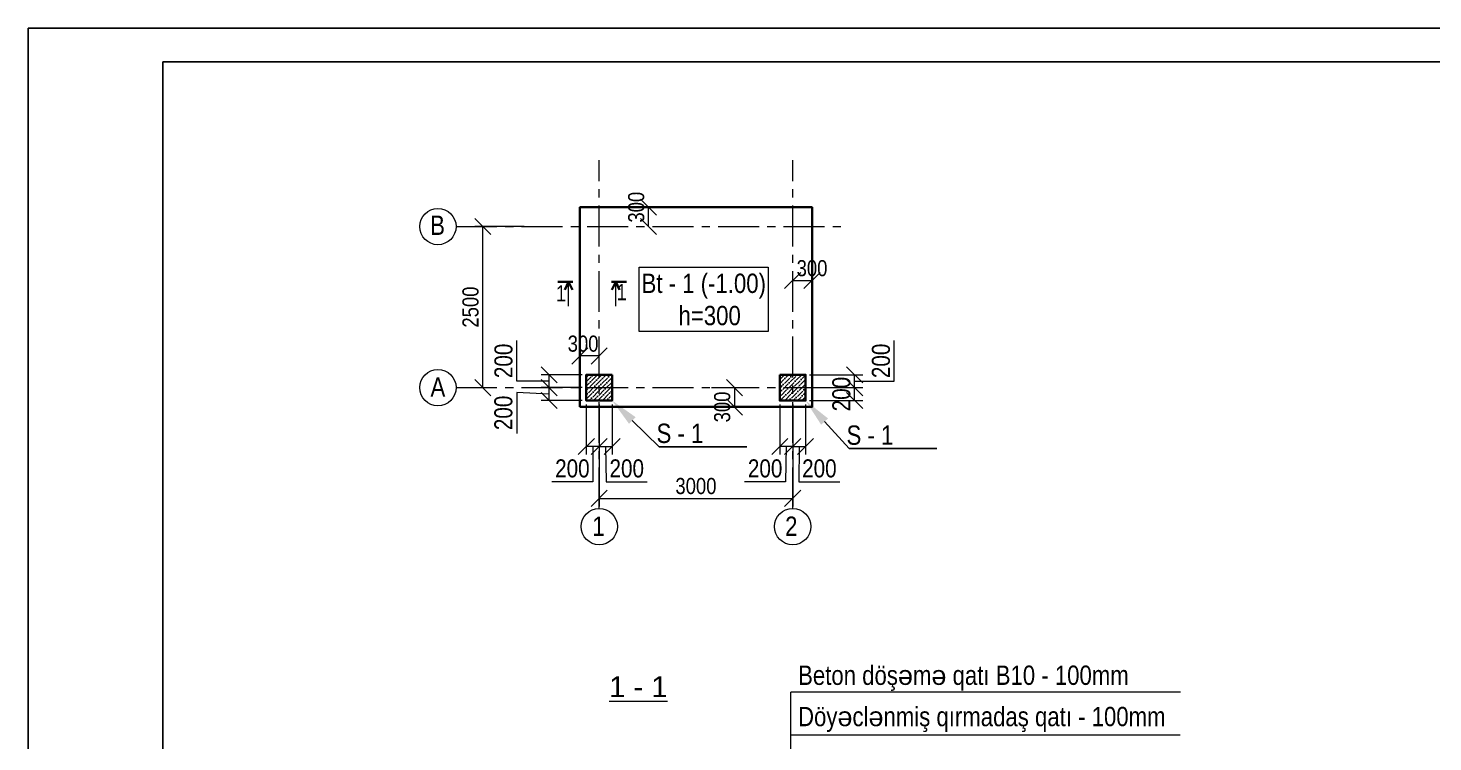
# Model space of a CAD drawing. Header units: millimetres. Extents: x 806395 to 2097197, y -233789 to 193681.
# Drawn here: x 2055194 to 2076978, y -32353 to -21277 of the extents above; entities that cross this region are included whole.
import ezdxf
from ezdxf import colors
from ezdxf.entities.mleader import LeaderData, LeaderLine
from ezdxf.math import Vec2, Vec3

# ---------------------------------------------------------------- set-up
doc = ezdxf.new("R2010")
doc.units = ezdxf.units.MM
doc.linetypes.add('осевая', pattern=[50.8, 31.75, -6.35, 6.35, -6.35])
for name, color, linetype in [('0_ANNOT_Dimensions', 7, 'Continuous'), ('Annotation - Text', 7, 'Continuous'), ('Lines', 7, 'Continuous'), ('olculer', 7, 'Continuous')]:
    doc.layers.add(name, color=color, linetype=linetype)
doc.styles.get("Standard").update_dxf_attribs({"font": 'times.ttf'})
doc.styles.add('style6', font='ARIALN.TTF', dxfattribs={"height": 300})
doc.styles.add('yazitipi', font='ARIALN.TTF')
doc.dimstyles.new('sevda', dxfattribs={"dimscale": 100, "dimtxt": 2.8, "dimasz": 2.5, "dimexe": 1.25, "dimexo": 0.625, "dimtad": 1, "dimtxsty": 'yazitipi', "dimblk": 'OBLIQUE', "dimcen": 2.5, "dimclrd": 253, "dimclre": 253, "dimclrt": 256, "dimaunit": 1, "dimadec": 3, "dimazin": 0, "dimtfac": 1, "dimtmove": 1, "dimatfit": 3, "dimfxl": 1, "dimlwd": 9, "dimlwe": 9, "dimarcsym": 0})
pattern_1 = [(45, (534858.29, -949520.804), (25.2569703, 92.6088912), [119.0625, -23.8125, 0, -23.8125])]

# ---------------------------------------------------------------- blocks, each defined once
blk = doc.blocks.new('ntnntyht')
at = {"lineweight": 25}
blk.add_line((1961564, -20955), (2003567, -20955), dxfattribs=at)
at = {"color": 1, "lineweight": 25}
blk.add_line((1961564, -50629), (1961564, -20955), dxfattribs=at)
at = {"lineweight": 25, "ltscale": 15}
blk.add_line((2003045, -21477), (1963653, -21477), dxfattribs=at)
at = {"color": 1, "lineweight": 25, "ltscale": 15}
blk.add_line((1963654, -50106), (1963654, -21476), dxfattribs=at)
blk = doc.blocks.new('_Oblique')
at = {"color": 0, "linetype": 'ByBlock', "lineweight": -2}
blk.add_line((-0.5, -0.5), (0.5, 0.5), dxfattribs=at)
blk = doc.blocks.new('*D11')
at = {"color": 253, "linetype": 'Continuous', "lineweight": 9, "transparency": 16777216}
for p, q in [((2062884, -24356), (2062120, -24356)), ((2062308, -26856), (2062370, -26856))]:
    blk.add_line(p, q, dxfattribs=at)
at = {"color": 253, "lineweight": 9, "transparency": 16777216}
blk.add_line((2062245, -26856), (2062245, -24356), dxfattribs=at)
at = {"layer": 'Defpoints', "color": 0, "transparency": 16777216}
for p in [(2062245, -24356), (2062947, -24356), (2062245, -26856)]:
    blk.add_point(p, dxfattribs=at)
at = {"color": 253, "lineweight": 9, "transparency": 16777216, "xscale": 250, "yscale": 250, "zscale": 250}
for p, rotation in [((2062245, -24356), 90), ((2062245, -26856), 270)]:
    blk.add_blockref('_Oblique', p, dxfattribs=dict(at, rotation=rotation))
at = {"transparency": 16777216, "insert": (2062055, -25606), "char_height": 280, "attachment_point": 5, "rotation": 90, "style": 'yazitipi'}
blk.add_mtext('{\\H0.89286x;2500}', dxfattribs=at)
blk = doc.blocks.new('*D12')
at = {"color": 253, "linetype": 'Continuous', "lineweight": 9, "transparency": 16777216}
for p, q in [((2064050, -27832), (2064050, -28699)), ((2067050, -27832), (2067050, -28699))]:
    blk.add_line(p, q, dxfattribs=at)
at = {"color": 253, "lineweight": 9, "transparency": 16777216}
blk.add_line((2064050, -28574), (2067050, -28574), dxfattribs=at)
at = {"layer": 'Defpoints', "color": 0, "transparency": 16777216}
for p in [(2064050, -27769), (2067050, -27769), (2067050, -28574)]:
    blk.add_point(p, dxfattribs=at)
at = {"color": 253, "lineweight": 9, "transparency": 16777216, "xscale": 250, "yscale": 250, "zscale": 250, "rotation": 180}
blk.add_blockref('_Oblique', (2064050, -28574), dxfattribs=at)
at = {"color": 253, "lineweight": 9, "transparency": 16777216, "xscale": 250, "yscale": 250, "zscale": 250}
blk.add_blockref('_Oblique', (2067050, -28574), dxfattribs=at)
at = {"transparency": 16777216, "insert": (2065550, -28384), "char_height": 280, "attachment_point": 5, "style": 'yazitipi'}
blk.add_mtext('{\\H0.89286x;3000}', dxfattribs=at)
blk = doc.blocks.new('*D13')
at = {"color": 253, "lineweight": 9, "transparency": 16777216}
blk.add_line((2064815, -24356), (2064815, -24056), dxfattribs=at)
at = {"color": 253, "linetype": 'Continuous', "lineweight": 9, "transparency": 16777216}
for p, q in [((2064878, -24056), (2064940, -24056)), ((2064878, -24356), (2064940, -24356))]:
    blk.add_line(p, q, dxfattribs=at)
at = {"layer": 'Defpoints', "color": 0, "transparency": 16777216}
for p in [(2064815, -24056), (2064815, -24056), (2064815, -24356)]:
    blk.add_point(p, dxfattribs=at)
at = {"color": 253, "lineweight": 9, "transparency": 16777216, "xscale": 250, "yscale": 250, "zscale": 250}
for p, rotation in [((2064815, -24056), 90), ((2064815, -24356), 270)]:
    blk.add_blockref('_Oblique', p, dxfattribs=dict(at, rotation=rotation))
at = {"transparency": 16777216, "insert": (2064625, -24056), "char_height": 280, "attachment_point": 5, "rotation": 90, "style": 'yazitipi'}
blk.add_mtext('{\\H0.89286x;300}', dxfattribs=at)
blk = doc.blocks.new('*D14')
at = {"color": 253, "linetype": 'Continuous', "lineweight": 9, "transparency": 16777216}
for p, q in [((2063750, -26305), (2063750, -26490)), ((2064050, -26303), (2064050, -26240))]:
    blk.add_line(p, q, dxfattribs=at)
at = {"color": 253, "lineweight": 9, "transparency": 16777216}
blk.add_line((2064050, -26365), (2063750, -26365), dxfattribs=at)
at = {"layer": 'Defpoints', "color": 0, "transparency": 16777216}
for p in [(2063750, -26242), (2063750, -26365), (2064050, -26365)]:
    blk.add_point(p, dxfattribs=at)
at = {"color": 253, "lineweight": 9, "transparency": 16777216, "xscale": 250, "yscale": 250, "zscale": 250, "rotation": 180}
blk.add_blockref('_Oblique', (2063750, -26365), dxfattribs=at)
at = {"color": 253, "lineweight": 9, "transparency": 16777216, "xscale": 250, "yscale": 250, "zscale": 250}
blk.add_blockref('_Oblique', (2064050, -26365), dxfattribs=at)
at = {"transparency": 16777216, "insert": (2063800, -26175), "char_height": 280, "attachment_point": 5, "style": 'yazitipi'}
blk.add_mtext('{\\H0.89286x;300}', dxfattribs=at)
blk = doc.blocks.new('*D15')
at = {"color": 253, "linetype": 'Continuous', "lineweight": 9, "transparency": 16777216}
for p, q in [((2065790, -26856), (2066273, -26856)), ((2066211, -27156), (2066273, -27156))]:
    blk.add_line(p, q, dxfattribs=at)
at = {"color": 253, "lineweight": 9, "transparency": 16777216}
blk.add_line((2066148, -26856), (2066148, -27156), dxfattribs=at)
at = {"layer": 'Defpoints', "color": 0, "transparency": 16777216}
for p in [(2065727, -26856), (2066148, -27156), (2066148, -27156)]:
    blk.add_point(p, dxfattribs=at)
at = {"color": 253, "lineweight": 9, "transparency": 16777216, "xscale": 250, "yscale": 250, "zscale": 250}
for p, rotation in [((2066148, -26856), 90), ((2066148, -27156), 270)]:
    blk.add_blockref('_Oblique', p, dxfattribs=dict(at, rotation=rotation))
at = {"transparency": 16777216, "insert": (2065958, -27156), "char_height": 280, "attachment_point": 5, "rotation": 90, "style": 'yazitipi'}
blk.add_mtext('{\\H0.89286x;300}', dxfattribs=at)
blk = doc.blocks.new('*D16')
at = {"color": 253, "linetype": 'Continuous', "lineweight": 9, "transparency": 16777216}
for p, q in [((2067050, -25132), (2067050, -25069)), ((2067350, -25132), (2067350, -25069))]:
    blk.add_line(p, q, dxfattribs=at)
at = {"color": 253, "lineweight": 9, "transparency": 16777216}
blk.add_line((2067050, -25194), (2067350, -25194), dxfattribs=at)
at = {"layer": 'Defpoints', "color": 0, "transparency": 16777216}
for p in [(2067050, -25194), (2067350, -25194), (2067350, -25194)]:
    blk.add_point(p, dxfattribs=at)
at = {"color": 253, "lineweight": 9, "transparency": 16777216, "xscale": 250, "yscale": 250, "zscale": 250, "rotation": 180}
blk.add_blockref('_Oblique', (2067050, -25194), dxfattribs=at)
at = {"color": 253, "lineweight": 9, "transparency": 16777216, "xscale": 250, "yscale": 250, "zscale": 250}
blk.add_blockref('_Oblique', (2067350, -25194), dxfattribs=at)
at = {"transparency": 16777216, "insert": (2067350, -25004), "char_height": 280, "attachment_point": 5, "style": 'yazitipi'}
blk.add_mtext('{\\H0.89286x;300}', dxfattribs=at)
blk = doc.blocks.new('*D45')
at = {"layer": '0_ANNOT_Dimensions', "color": 253, "linetype": 'Continuous', "lineweight": 9, "transparency": 16777216}
for p, q in [((2067050, -27119), (2067050, -27894)), ((2067250, -27119), (2067250, -27894))]:
    blk.add_line(p, q, dxfattribs=at)
at = {"layer": '0_ANNOT_Dimensions', "color": 253, "lineweight": 9, "transparency": 16777216}
for p, q in [((2067050, -27769), (2067250, -27769)), ((2067150, -27769), (2067147, -28317)), ((2067147, -28317), (2067782, -28317))]:
    blk.add_line(p, q, dxfattribs=at)
at = {"layer": 'Defpoints', "color": 0, "transparency": 16777216}
for p in [(2067050, -27056), (2067250, -27056), (2067250, -27769)]:
    blk.add_point(p, dxfattribs=at)
at = {"layer": '0_ANNOT_Dimensions', "color": 253, "lineweight": 9, "transparency": 16777216, "xscale": 250, "yscale": 250, "zscale": 250, "rotation": 180}
blk.add_blockref('_Oblique', (2067050, -27769), dxfattribs=at)
at = {"layer": '0_ANNOT_Dimensions', "color": 253, "lineweight": 9, "transparency": 16777216, "xscale": 250, "yscale": 250, "zscale": 250}
blk.add_blockref('_Oblique', (2067250, -27769), dxfattribs=at)
at = {"layer": '0_ANNOT_Dimensions', "transparency": 16777216, "insert": (2067464, -28111), "char_height": 280, "attachment_point": 5, "style": 'yazitipi'}
blk.add_mtext('200', dxfattribs=at)
blk = doc.blocks.new('*D44')
at = {"layer": '0_ANNOT_Dimensions', "color": 253, "linetype": 'Continuous', "lineweight": 9, "transparency": 16777216}
for p, q in [((2066850, -27119), (2066850, -27894)), ((2067050, -27119), (2067050, -27894))]:
    blk.add_line(p, q, dxfattribs=at)
at = {"layer": '0_ANNOT_Dimensions', "color": 253, "lineweight": 9, "transparency": 16777216}
for p, q in [((2067050, -27769), (2066850, -27769)), ((2066950, -27769), (2066940, -28317)), ((2066940, -28317), (2066305, -28317))]:
    blk.add_line(p, q, dxfattribs=at)
at = {"layer": 'Defpoints', "color": 0, "transparency": 16777216}
for p in [(2066850, -27056), (2067050, -27056), (2066850, -27769)]:
    blk.add_point(p, dxfattribs=at)
at = {"layer": '0_ANNOT_Dimensions', "color": 253, "lineweight": 9, "transparency": 16777216, "xscale": 250, "yscale": 250, "zscale": 250, "rotation": 180}
blk.add_blockref('_Oblique', (2066850, -27769), dxfattribs=at)
at = {"layer": '0_ANNOT_Dimensions', "color": 253, "lineweight": 9, "transparency": 16777216, "xscale": 250, "yscale": 250, "zscale": 250}
blk.add_blockref('_Oblique', (2067050, -27769), dxfattribs=at)
at = {"layer": '0_ANNOT_Dimensions', "transparency": 16777216, "insert": (2066623, -28111), "char_height": 280, "attachment_point": 5, "style": 'yazitipi'}
blk.add_mtext('200', dxfattribs=at)
blk = doc.blocks.new('*D46')
at = {"layer": '0_ANNOT_Dimensions', "color": 253, "linetype": 'Continuous', "lineweight": 9, "transparency": 16777216}
for p, q in [((2067312, -26856), (2068136, -26856)), ((2067312, -27056), (2068136, -27056))]:
    blk.add_line(p, q, dxfattribs=at)
at = {"layer": '0_ANNOT_Dimensions', "color": 253, "lineweight": 9, "transparency": 16777216}
blk.add_line((2068011, -27056), (2068011, -26856), dxfattribs=at)
at = {"layer": 'Defpoints', "color": 0, "transparency": 16777216}
for p in [(2067250, -26856), (2068011, -26856), (2067250, -27056)]:
    blk.add_point(p, dxfattribs=at)
at = {"layer": '0_ANNOT_Dimensions', "color": 253, "lineweight": 9, "transparency": 16777216, "xscale": 250, "yscale": 250, "zscale": 250}
for p, rotation in [((2068011, -26856), 90), ((2068011, -27056), 270)]:
    blk.add_blockref('_Oblique', p, dxfattribs=dict(at, rotation=rotation))
at = {"layer": '0_ANNOT_Dimensions', "transparency": 16777216, "insert": (2067806, -26956), "char_height": 280, "attachment_point": 5, "rotation": 90, "style": 'yazitipi'}
blk.add_mtext('200', dxfattribs=at)
blk = doc.blocks.new('*D47')
at = {"layer": '0_ANNOT_Dimensions', "color": 253, "lineweight": 9, "transparency": 16777216}
for p, q in [((2068625, -26758), (2068625, -26123)), ((2068011, -26856), (2068011, -26656)), ((2068011, -26756), (2068625, -26758))]:
    blk.add_line(p, q, dxfattribs=at)
at = {"layer": '0_ANNOT_Dimensions', "color": 253, "linetype": 'Continuous', "lineweight": 9, "transparency": 16777216}
for p, q in [((2067312, -26656), (2068136, -26656)), ((2067312, -26856), (2068136, -26856))]:
    blk.add_line(p, q, dxfattribs=at)
at = {"layer": 'Defpoints', "color": 0, "transparency": 16777216}
for p in [(2067250, -26656), (2068011, -26656), (2067250, -26856)]:
    blk.add_point(p, dxfattribs=at)
at = {"layer": '0_ANNOT_Dimensions', "color": 253, "lineweight": 9, "transparency": 16777216, "xscale": 250, "yscale": 250, "zscale": 250}
for p, rotation in [((2068011, -26656), 90), ((2068011, -26856), 270)]:
    blk.add_blockref('_Oblique', p, dxfattribs=dict(at, rotation=rotation))
at = {"layer": '0_ANNOT_Dimensions', "transparency": 16777216, "insert": (2068420, -26441), "char_height": 280, "attachment_point": 5, "rotation": 90, "style": 'yazitipi'}
blk.add_mtext('200', dxfattribs=at)
blk = doc.blocks.new('*D94')
at = {"layer": '0_ANNOT_Dimensions', "color": 253, "linetype": 'Continuous', "lineweight": 9, "transparency": 16777216}
for p, q in [((2063850, -27119), (2063850, -27894)), ((2064050, -27119), (2064050, -27894))]:
    blk.add_line(p, q, dxfattribs=at)
at = {"layer": '0_ANNOT_Dimensions', "color": 253, "lineweight": 9, "transparency": 16777216}
for p, q in [((2064050, -27769), (2063850, -27769)), ((2063950, -27769), (2063951, -28317)), ((2063951, -28317), (2063316, -28317))]:
    blk.add_line(p, q, dxfattribs=at)
at = {"layer": 'Defpoints', "color": 0, "transparency": 16777216}
for p in [(2063850, -27056), (2064050, -27056), (2063850, -27769)]:
    blk.add_point(p, dxfattribs=at)
at = {"layer": '0_ANNOT_Dimensions', "color": 253, "lineweight": 9, "transparency": 16777216, "xscale": 250, "yscale": 250, "zscale": 250, "rotation": 180}
blk.add_blockref('_Oblique', (2063850, -27769), dxfattribs=at)
at = {"layer": '0_ANNOT_Dimensions', "color": 253, "lineweight": 9, "transparency": 16777216, "xscale": 250, "yscale": 250, "zscale": 250}
blk.add_blockref('_Oblique', (2064050, -27769), dxfattribs=at)
at = {"layer": '0_ANNOT_Dimensions', "transparency": 16777216, "insert": (2063634, -28111), "char_height": 280, "attachment_point": 5, "style": 'yazitipi'}
blk.add_mtext('200', dxfattribs=at)
blk = doc.blocks.new('*D95')
at = {"layer": '0_ANNOT_Dimensions', "color": 253, "linetype": 'Continuous', "lineweight": 9, "transparency": 16777216}
for p, q in [((2064050, -27119), (2064050, -27894)), ((2064250, -27119), (2064250, -27894))]:
    blk.add_line(p, q, dxfattribs=at)
at = {"layer": '0_ANNOT_Dimensions', "color": 253, "lineweight": 9, "transparency": 16777216}
for p, q in [((2064050, -27769), (2064250, -27769)), ((2064150, -27769), (2064159, -28317)), ((2064159, -28317), (2064795, -28317))]:
    blk.add_line(p, q, dxfattribs=at)
at = {"layer": 'Defpoints', "color": 0, "transparency": 16777216}
for p in [(2064050, -27056), (2064250, -27056), (2064250, -27769)]:
    blk.add_point(p, dxfattribs=at)
at = {"layer": '0_ANNOT_Dimensions', "color": 253, "lineweight": 9, "transparency": 16777216, "xscale": 250, "yscale": 250, "zscale": 250, "rotation": 180}
blk.add_blockref('_Oblique', (2064050, -27769), dxfattribs=at)
at = {"layer": '0_ANNOT_Dimensions', "color": 253, "lineweight": 9, "transparency": 16777216, "xscale": 250, "yscale": 250, "zscale": 250}
blk.add_blockref('_Oblique', (2064250, -27769), dxfattribs=at)
at = {"layer": '0_ANNOT_Dimensions', "transparency": 16777216, "insert": (2064477, -28111), "char_height": 280, "attachment_point": 5, "style": 'yazitipi'}
blk.add_mtext('200', dxfattribs=at)
blk = doc.blocks.new('*D96')
at = {"layer": '0_ANNOT_Dimensions', "color": 253, "lineweight": 9, "transparency": 16777216}
for p, q in [((2063274, -26956), (2062770, -26931)), ((2062770, -26931), (2062770, -27566)), ((2063274, -27056), (2063274, -26856))]:
    blk.add_line(p, q, dxfattribs=at)
at = {"layer": '0_ANNOT_Dimensions', "color": 253, "linetype": 'Continuous', "lineweight": 9, "transparency": 16777216}
for p, q in [((2063787, -26856), (2063149, -26856)), ((2063787, -27056), (2063149, -27056))]:
    blk.add_line(p, q, dxfattribs=at)
at = {"layer": 'Defpoints', "color": 0, "transparency": 16777216}
for p in [(2063274, -26856), (2063850, -26856), (2063850, -27056)]:
    blk.add_point(p, dxfattribs=at)
at = {"layer": '0_ANNOT_Dimensions', "color": 253, "lineweight": 9, "transparency": 16777216, "xscale": 250, "yscale": 250, "zscale": 250}
for p, rotation in [((2063274, -26856), 90), ((2063274, -27056), 270)]:
    blk.add_blockref('_Oblique', p, dxfattribs=dict(at, rotation=rotation))
at = {"layer": '0_ANNOT_Dimensions', "transparency": 16777216, "insert": (2062565, -27248), "char_height": 280, "attachment_point": 5, "rotation": 90, "style": 'yazitipi'}
blk.add_mtext('200', dxfattribs=at)
blk = doc.blocks.new('*D97')
at = {"layer": '0_ANNOT_Dimensions', "color": 253, "lineweight": 9, "transparency": 16777216}
for p, q in [((2062773, -26758), (2062773, -26123)), ((2063274, -26756), (2062773, -26758)), ((2063274, -26856), (2063274, -26656))]:
    blk.add_line(p, q, dxfattribs=at)
at = {"layer": '0_ANNOT_Dimensions', "color": 253, "linetype": 'Continuous', "lineweight": 9, "transparency": 16777216}
for p, q in [((2063787, -26656), (2063149, -26656)), ((2063787, -26856), (2063149, -26856))]:
    blk.add_line(p, q, dxfattribs=at)
at = {"layer": 'Defpoints', "color": 0, "transparency": 16777216}
for p in [(2063274, -26656), (2063850, -26656), (2063850, -26856)]:
    blk.add_point(p, dxfattribs=at)
at = {"layer": '0_ANNOT_Dimensions', "color": 253, "lineweight": 9, "transparency": 16777216, "xscale": 250, "yscale": 250, "zscale": 250}
for p, rotation in [((2063274, -26656), 90), ((2063274, -26856), 270)]:
    blk.add_blockref('_Oblique', p, dxfattribs=dict(at, rotation=rotation))
at = {"layer": '0_ANNOT_Dimensions', "transparency": 16777216, "insert": (2062567, -26441), "char_height": 280, "attachment_point": 5, "rotation": 90, "style": 'yazitipi'}
blk.add_mtext('200', dxfattribs=at)

msp = doc.modelspace()

# ---------------------------------------------------------------- hatches: boundary and pattern name
at = {"layer": 'Lines'}
h = msp.add_hatch(dxfattribs=at)
h.set_pattern_fill('ANSI36', color=4, scale=15, style=0)
h.set_pattern_definition(pattern_1)
h.paths.add_polyline_path([(2063849.962, -26656.381), (2063849.962, -27056.381), (2064249.959, -27056.381), (2064249.959, -26656.381)])
h = msp.add_hatch(dxfattribs=at)
h.set_pattern_fill('ANSI36', color=4, scale=15, style=0)
h.set_pattern_definition(pattern_1)
h.paths.add_polyline_path([(2067249.962, -26656.381), (2067249.962, -27056.381), (2066849.966, -27056.381), (2066849.966, -26656.381)])

# ---------------------------------------------------------------- linework, layer by layer
at = {"color": 0, "lineweight": 30, "ltscale": 80}
for p, q in [((2063641.31, -25215.259), (2063409.024, -25215.259)), ((2063574.595, -25215.259), (2063515.84, -25335.942)), ((2063574.595, -25215.259), (2063633.35, -25335.942)), ((2064240.065, -25215.259), (2064472.351, -25215.259)), ((2064306.78, -25215.259), (2064248.025, -25335.942)), ((2064306.78, -25215.259), (2064365.535, -25335.942))]:
    msp.add_line(p, q, dxfattribs=at)
at = {"color": 0, "lineweight": 20, "ltscale": 80}
for p, q in [((2063574.595, -25589.68), (2063574.595, -25215.259)), ((2064306.78, -25589.68), (2064306.78, -25215.259))]:
    msp.add_line(p, q, dxfattribs=at)
at = {"color": 7, "lineweight": 15, "ltscale": 15}
for p, q in [((2067022.79, -33885.056), (2067022.79, -31579.164)), ((2073063.975, -31579.164), (2067022.79, -31579.164)), ((2073056.399, -32246.609), (2067022.79, -32246.609))]:
    msp.add_line(p, q, dxfattribs=at)
at = {"lineweight": 30}
msp.add_lwpolyline([(2063749.962, -27156.381), (2063749.962, -24056.381), (2067349.962, -24056.381), (2067349.962, -27156.381)], close=True, dxfattribs=at)
at = {"color": 0, "lineweight": 15, "ltscale": 15}
msp.add_lwpolyline([(2066668.089, -25987.094), (2064668.089, -25987.094), (2064668.089, -24987.094), (2066668.089, -24987.094)], close=True, dxfattribs=at)
at = {"color": 1, "lineweight": 30}
for points in [[(2064249.962, -26656.381), (2063849.962, -26656.381), (2063849.962, -27056.381), (2064249.962, -27056.381)], [(2066849.962, -26656.381), (2067249.962, -26656.381), (2067249.962, -27056.381), (2066849.962, -27056.381)]]:
    msp.add_lwpolyline(points, close=True, dxfattribs=at)
at = {"layer": 'Annotation - Text', "color": 1, "linetype": 'осевая', "lineweight": 13, "ltscale": 20}
for p, q in [((2064049.962, -28730.052), (2064049.962, -23327.147)), ((2067049.962, -28730.052), (2067049.962, -23327.147)), ((2061829.947, -24356.381), (2067892.836, -24356.381)), ((2061829.947, -26856.381), (2067892.836, -26856.381))]:
    msp.add_line(p, q, dxfattribs=at)
at = {"layer": 'olculer', "lineweight": 15}
for centre in [(2061547.947, -24356.381), (2061547.947, -26856.381), (2064049.962, -29012.052), (2067049.962, -29012.052)]:
    msp.add_circle(centre, 282, dxfattribs=at)

# ---------------------------------------------------------------- block references
at = {"color": 3}
msp.add_blockref('ntnntyht', (93629.433, -322.362), dxfattribs=at)

# ---------------------------------------------------------------- texts
at = {"char_height": 250, "style": 'style6'}
for insert, attachment_point in [((2063378.07, -25518.894), 7), ((2064477.84, -25498.891), 9)]:
    msp.add_mtext_dynamic_manual_height_columns('1', width=700.20287, gutter_width=1500, heights=[0], dxfattribs=dict(at, insert=insert, attachment_point=attachment_point))
at = {"lineweight": 40, "insert": (2063178.225, -25087.331), "char_height": 300, "width": 16702.74053, "attachment_point": 1, "style": 'style6'}
msp.add_mtext('\\pxt6;{\\fArial Narrow|b0|i0|c238|p34;                \\C2;Bt - 1 (-1.00)\\P                      h=300 \\C256;\\P\\P   \\P\\ptz;        }', dxfattribs=at)
at = {"color": 0, "lineweight": 9, "ltscale": 0.5, "insert": (2065109.228, -31334.565), "char_height": 324, "width": 2700.05012, "attachment_point": 3}
msp.add_mtext('{\\fArial|b0|i0|c238|p34;\\L1\\fArial|b0|i0|c204|p34; - \\fArial|b0|i0|c238|p34;1}', dxfattribs=at)
at = {"color": 0, "lineweight": 5, "ltscale": 15, "char_height": 300, "attachment_point": 3, "style": 'style6'}
for s, width, insert in [('{\\fArial Narrow|b0|i0|c238|p34;Beton döş\\fArial|b0|i0|c238|p34;ə\\fArial Narrow|b0|i0|c238|p34;m\\fArial|b0|i0|c238|p34;ə\\fArial Narrow|b0|i0|c238|p34; qatı B10 - 100mm}', 7447.21306, (2072261.204, -31168.597)), ('{\\fArial Narrow|b0|i0|c238|p34;Döy\\fArial|b0|i0|c238|p34;ə\\fArial Narrow|b0|i0|c238|p34;cl\\fArial|b0|i0|c238|p34;ə\\fArial Narrow|b0|i0|c238|p34;nmiş qırmadaş qatı - 100mm }', 8843.03145, (2072832.218, -31809.377))]:
    msp.add_mtext_dynamic_manual_height_columns(s, width=width, gutter_width=1000, heights=[0], dxfattribs=dict(at, insert=insert))
at = {"layer": 'olculer', "char_height": 300, "style": 'style6'}
for s, insert, attachment_point in [('\\pxqc;B', (2061016.25, -24186.446), 1), ('\\pxqc;A', (2061021.424, -26695.605), 1), ('\\pxqc;1', (2063511.417, -29155.881), 7), ('\\pxqc;2', (2066501.635, -29155.925), 7)]:
    msp.add_mtext_dynamic_manual_height_columns(s, width=1053.90611, gutter_width=12.5, heights=[0], dxfattribs=dict(at, insert=insert, attachment_point=attachment_point))

# ---------------------------------------------------------------- dimensions: what is measured, and where the dimension line sits
at = {"color": 2}
for base, p1, p2, picture, middle in [((2064815.125, -24056.381), (2064815.125, -24356.381), (2064815.125, -24056.381), '*D13', (2064815.125, -24056.381)), ((2066148.459, -27156.381), (2065727.497, -26856.381), (2066148.459, -27156.381), '*D15', (2066148.459, -27156.381))]:
    dim = msp.add_linear_dim(base=base, p1=p1, p2=p2, angle=270, text='{\\H0.89286x;<>}', dimstyle='sevda', dxfattribs=at)
    dim.commit()
    dim.dimension.update_dxf_attribs({"geometry": picture, "text_midpoint": middle, "dimtype": 160})
dim = msp.add_linear_dim(base=(2062245.051, -24356.381), p1=(2062245.051, -26856.381), p2=(2062946.93, -24356.381), angle=270, text='{\\H0.89286x;<>}', dimstyle='sevda', dxfattribs=at)
dim.commit()
dim.dimension.update_dxf_attribs({"geometry": '*D11', "text_midpoint": (2062054.907, -25606.381)})
for base, p1, p2, picture, middle in [((2067349.962, -25194.186), (2067049.962, -25194.186), (2067349.962, -25194.186), '*D16', (2067349.962, -25194.186)), ((2063749.962, -26365.004), (2064049.962, -26365.004), (2063749.962, -26242.219), '*D14', (2063799.962, -26365.004))]:
    dim = msp.add_linear_dim(base=base, p1=p1, p2=p2, text='{\\H0.89286x;<>}', dimstyle='sevda', dxfattribs=at)
    dim.commit()
    dim.dimension.update_dxf_attribs({"geometry": picture, "text_midpoint": middle, "dimtype": 160})
dim = msp.add_linear_dim(base=(2067049.962, -28574.017), p1=(2064049.962, -27769.024), p2=(2067049.962, -27769.024), text='{\\H0.89286x;<>}', dimstyle='sevda', dxfattribs=at)
dim.commit()
dim.dimension.update_dxf_attribs({"geometry": '*D12', "text_midpoint": (2065549.962, -28383.873)})
at = {"layer": '0_ANNOT_Dimensions', "color": 2}
for base, p1, p2, angle, picture, middle, dimtype in [((2063273.634, -26656.381), (2063849.962, -26856.381), (2063849.962, -26656.381), 90, '*D97', (2062772.604, -26695.854), 161), ((2068011.443, -26656.381), (2067249.962, -26856.381), (2067249.962, -26656.381), 90, '*D47', (2068625.434, -26695.854), 161), ((2063273.634, -26856.381), (2063849.962, -27056.381), (2063849.962, -26856.381), 270, '*D96', (2062770.169, -26993.321), 160), ((2068011.443, -26856.381), (2067249.962, -27056.381), (2067249.962, -26856.381), 270, '*D46', (2068011.443, -26956.381), 160), ((2063849.962, -27769.024), (2064049.962, -27056.381), (2063849.962, -27056.381), 180, '*D94', (2063888.825, -28316.629), 160), ((2064249.962, -27769.024), (2064049.962, -27056.381), (2064249.962, -27056.381), 180, '*D95', (2064221.933, -28316.629), 160)]:
    dim = msp.add_linear_dim(base=base, p1=p1, p2=p2, angle=angle, dimstyle='sevda', dxfattribs=at)
    dim.commit()
    dim.dimension.update_dxf_attribs({"geometry": picture, "text_midpoint": middle, "dimtype": dimtype})
for base, p2, picture, middle in [((2066849.962, -27769.024), (2066849.962, -27056.381), '*D44', (2066877.992, -28316.629)), ((2067249.962, -27769.024), (2067249.962, -27056.381), '*D45', (2067209.141, -28316.629))]:
    dim = msp.add_linear_dim(base=base, p1=(2067049.962, -27056.381), p2=p2, dimstyle='sevda', dxfattribs=at)
    dim.commit()
    dim.dimension.update_dxf_attribs({"geometry": picture, "text_midpoint": middle, "dimtype": 160})

# ---------------------------------------------------------------- leaders
at = {"color": 3, "linetype": 'ByBlock', "lineweight": 9}
ml = msp.add_multileader_mtext('Standard', dxfattribs=at)
ml.set_content('{\\fArial Narrow|b0|i0|c238|p34;\\C256;S - 1      }', color=3, style='style6')
ml.set_leader_properties()
ml.build(insert=Vec2(0, 0))
ml.multileader.update_dxf_attribs({"text_left_attachment_type": 6, "text_right_attachment_type": 6, "dogleg_length": 0.36, "arrow_head_size": 440})
ctx = ml.context
ctx.base_point, ctx.char_height, ctx.arrow_head_size, ctx.landing_gap_size, ctx.plane_origin = Vec3(2064978.505, -27774.688), 300, 440, 0.1, Vec3(2057596.309, -33126.87)
ctx.left_attachment, ctx.right_attachment, ctx.text_align_type = 6, 6, 1
notes = []
notes.append((ctx, [(0, (1, 1, 0), (2064978.145, -27774.688), (1, 0), 0.36, [(0, [(2064249.962, -27056.381)], 0, [])])]))
ctx.mtext.insert, ctx.mtext.alignment, ctx.mtext.flow_direction = Vec3(2065301.934, -27414.688), 2, 5
ml = msp.add_multileader_mtext('Standard', dxfattribs=at)
ml.set_content('{\\fArial Narrow|b0|i0|c238|p34;\\C256;S - 1      }', color=3, style='style6')
ml.set_leader_properties()
ml.build(insert=Vec2(0, 0))
ml.multileader.update_dxf_attribs({"text_left_attachment_type": 6, "text_right_attachment_type": 6, "dogleg_length": 0.36, "arrow_head_size": 440})
ctx = ml.context
ctx.base_point, ctx.char_height, ctx.arrow_head_size, ctx.landing_gap_size, ctx.plane_origin = Vec3(2067924.779, -27802.926), 300, 440, 0.1, Vec3(2060376.461, -33372.467)
ctx.left_attachment, ctx.right_attachment, ctx.text_align_type = 6, 6, 1
notes.append((ctx, [(0, (1, 1, 0), (2067924.419, -27802.926), (1, 0), 0.36, [(0, [(2067249.962, -27056.381)], 0, [])])]))
ctx.mtext.insert, ctx.mtext.alignment, ctx.mtext.flow_direction = Vec3(2068248.207, -27442.926), 2, 5
for ctx, leaders in notes:
    for number, flags, end, landing, length, lines in leaders:
        leader = LeaderData()
        leader.index, (leader.has_last_leader_line, leader.has_dogleg_vector, leader.attachment_direction) = number, flags
        leader.last_leader_point, leader.dogleg_vector, leader.dogleg_length = Vec3(end), Vec3(landing), length
        for number, points, colour, breaks in lines:
            line = LeaderLine()
            line.index, line.vertices, line.color, line.breaks = number, Vec3.list(points), colors.encode_raw_color(colour), breaks
            leader.lines.append(line)
        ctx.leaders.append(leader)

doc.saveas('drawing.dxf')
